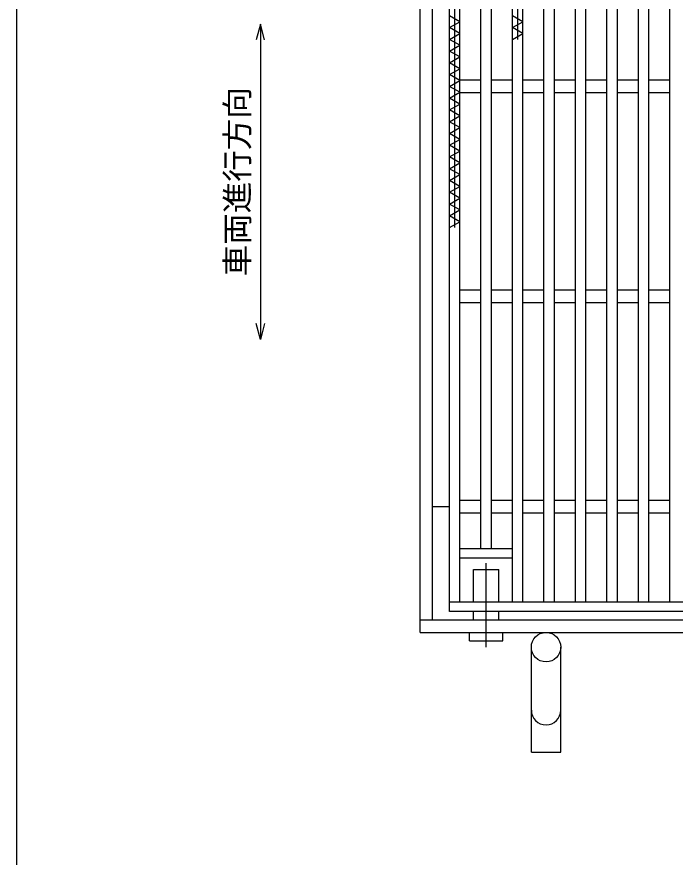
# Model space of a CAD drawing. Units: millimetres at full size, sheet at 1:5; details may follow other scales. Extents: x -910 to 868, y -641 to 524.
# Drawn here: x -862 to -548.5, y -213 to 187 of the extents above; entities that cross this region are included whole.
import ezdxf
from ezdxf.enums import TextEntityAlignment as Align

# ---------------------------------------------------------------- set-up
doc = ezdxf.new("R2010")
doc.units = ezdxf.units.MM
doc.header["$LTSCALE"] = 5
doc.linetypes.add('LONG_DASHED_DOTTED', pattern=[15.25, 12, -1.5, 0.25, -1.5])
for name, color, linetype, lineweight in [('0_2', 150, 'Continuous', 25), ('16', 3, 'Continuous', 25), ('19', 6, 'Continuous', 25), ('22', 4, 'Continuous', 25)]:
    doc.layers.add(name, color=color, linetype=linetype, lineweight=lineweight)
doc.styles.add('ベクトル', font='')
doc.styles.get('ベクトル').set_extended_font_data('ベクトル')

msp = doc.modelspace()

# ---------------------------------------------------------------- linework, layer by layer
at = {"layer": '0_2'}
msp.add_line((-862, -575.75), (-862, 524.25), dxfattribs=at)
at = {"layer": '16'}
for p, q in [((-656, -91.544), (-656, 299.456)), ((-653.5, 86.656), (-653.5, 299.456)), ((-651, -91.544), (-651, 299.456)), ((-626, -91.544), (-626, 299.456)), ((-623.5, 176.256), (-623.5, 299.456)), ((-621, -91.544), (-621, 299.456)), ((-611, -91.544), (-611, 299.456)), ((-606, -91.544), (-606, 299.456)), ((-596, -91.544), (-596, 299.456)), ((-591, -91.544), (-591, 299.456)), ((-581, -91.544), (-581, 299.456)), ((-576, -91.544), (-576, 299.456)), ((-566, -91.544), (-566, 299.456)), ((-561, -91.544), (-561, 299.456)), ((-551, -91.544), (-551, 299.456)), ((-641, -66.044), (-641, 273.956)), ((-636, -66.044), (-636, 273.956)), ((-651, 184.656), (-656, 187.456)), ((-656, 181.856), (-651, 184.656)), ((-621, 184.656), (-626, 187.456)), ((-626, 181.856), (-621, 184.656)), ((-651, 179.056), (-656, 181.856)), ((-621, 179.056), (-626, 181.856)), ((-656, 176.256), (-651, 179.056)), ((-651, 173.456), (-656, 176.256)), ((-626, 176.256), (-621, 179.056)), ((-656, 170.656), (-651, 173.456)), ((-651, 167.856), (-656, 170.656)), ((-656, 165.056), (-651, 167.856)), ((-651, 162.256), (-656, 165.056)), ((-656, 159.456), (-651, 162.256)), ((-651, 156.656), (-656, 159.456)), ((-656, 153.856), (-651, 156.656)), ((-651, 156.956), (-641, 156.956)), ((-636, 156.956), (-626, 156.956)), ((-621, 156.956), (-611, 156.956)), ((-606, 156.956), (-596, 156.956)), ((-591, 156.956), (-581, 156.956)), ((-576, 156.956), (-566, 156.956)), ((-561, 156.956), (-551, 156.956)), ((-651, 151.056), (-656, 153.856)), ((-656, 148.256), (-651, 151.056)), ((-651, 145.456), (-656, 148.256)), ((-651, 150.956), (-641, 150.956)), ((-636, 150.956), (-626, 150.956)), ((-621, 150.956), (-611, 150.956)), ((-606, 150.956), (-596, 150.956)), ((-591, 150.956), (-581, 150.956)), ((-576, 150.956), (-566, 150.956)), ((-561, 150.956), (-551, 150.956)), ((-656, 142.656), (-651, 145.456)), ((-651, 139.856), (-656, 142.656)), ((-656, 137.056), (-651, 139.856)), ((-651, 134.256), (-656, 137.056)), ((-656, 131.456), (-651, 134.256)), ((-651, 128.656), (-656, 131.456)), ((-656, 125.856), (-651, 128.656)), ((-651, 123.056), (-656, 125.856)), ((-656, 120.256), (-651, 123.056)), ((-651, 117.456), (-656, 120.256)), ((-656, 114.656), (-651, 117.456)), ((-651, 111.856), (-656, 114.656)), ((-656, 109.056), (-651, 111.856)), ((-651, 106.256), (-656, 109.056)), ((-656, 103.456), (-651, 106.256)), ((-651, 100.656), (-656, 103.456)), ((-656, 97.856), (-651, 100.656)), ((-651, 95.056), (-656, 97.856)), ((-656, 92.256), (-651, 95.056)), ((-651, 89.456), (-656, 92.256)), ((-656, 86.656), (-651, 89.456)), ((-651, 56.956), (-641, 56.956)), ((-636, 56.956), (-626, 56.956)), ((-621, 56.956), (-611, 56.956)), ((-606, 56.956), (-596, 56.956)), ((-591, 56.956), (-581, 56.956)), ((-576, 56.956), (-566, 56.956)), ((-561, 56.956), (-551, 56.956)), ((-651, 50.956), (-641, 50.956)), ((-636, 50.956), (-626, 50.956)), ((-621, 50.956), (-611, 50.956)), ((-606, 50.956), (-596, 50.956)), ((-591, 50.956), (-581, 50.956)), ((-576, 50.956), (-566, 50.956)), ((-561, 50.956), (-551, 50.956)), ((-651, -43.044), (-641, -43.044)), ((-636, -43.044), (-626, -43.044)), ((-621, -43.044), (-611, -43.044)), ((-606, -43.044), (-596, -43.044)), ((-591, -43.044), (-581, -43.044)), ((-576, -43.044), (-566, -43.044)), ((-561, -43.044), (-551, -43.044)), ((-651, -49.044), (-641, -49.044)), ((-636, -49.044), (-626, -49.044)), ((-621, -49.044), (-611, -49.044)), ((-606, -49.044), (-596, -49.044)), ((-591, -49.044), (-581, -49.044)), ((-576, -49.044), (-566, -49.044)), ((-561, -49.044), (-551, -49.044)), ((-651, -66.044), (-626, -66.044)), ((-651, -70.544), (-651, -66.044)), ((-641, -66.044), (-636, -66.044)), ((-626, -70.544), (-626, -66.044)), ((-651, -70.544), (-626, -70.544)), ((-656, -91.544), (-261, -91.544)), ((-656, -96.044), (-656, -91.544)), ((-656, -91.544), (-651, -91.544)), ((-626, -91.544), (-621, -91.544)), ((-611, -91.544), (-606, -91.544)), ((-596, -91.544), (-591, -91.544)), ((-581, -91.544), (-576, -91.544)), ((-566, -91.544), (-561, -91.544)), ((-551, -91.544), (-546, -91.544)), ((-261, -96.044), (-656, -96.044))]:
    msp.add_line(p, q, dxfattribs=at)
at = {"layer": '19'}
for p, q in [((-670, -106.044), (-670, 313.956)), ((-664, -100.044), (-664, 307.956)), ((-664, -46.044), (-656, -46.044)), ((-644.5, -91.544), (-644.5, -76.044)), ((-644.5, -76.044), (-632.5, -76.044)), ((-632.5, -91.544), (-632.5, -76.044)), ((-644.5, -100.044), (-644.5, -96.044)), ((-632.5, -100.044), (-632.5, -96.044)), ((-670, -100.044), (-247, -100.044)), ((-670, -106.044), (-247, -106.044)), ((-646.5, -110.044), (-646.5, -106.044)), ((-630.5, -110.044), (-630.5, -106.044)), ((-646.5, -110.044), (-630.5, -110.044)), ((-617, -163.044), (-617, -113.044)), ((-603, -163.044), (-603, -113.044)), ((-617, -163.044), (-603, -163.044))]:
    msp.add_line(p, q, dxfattribs=at)
at = {"layer": '19', "linetype": 'LONG_DASHED_DOTTED'}
msp.add_line((-638.5, -113.044), (-638.5, -73.044), dxfattribs=at)
at = {"layer": '19'}
msp.add_circle((-610, -113.044), 7, dxfattribs=at)
msp.add_arc((-610, -143.044), 7, 180, 0, dxfattribs=at)
at = {"layer": '22'}
for p, q in [((-746, 183.456), (-748, 175.956)), ((-744, 175.956), (-746, 183.456)), ((-746, 183.456), (-746, 33.456)), ((-746, 33.456), (-748, 40.956)), ((-744, 40.956), (-746, 33.456))]:
    msp.add_line(p, q, dxfattribs=at)

# ---------------------------------------------------------------- texts
at = {"layer": '22', "color": 2, "style": 'ベクトル'}
msp.add_text('車両進行方向', height=11, rotation=90, dxfattribs=at).set_placement((-757, 63.456), align=Align.MIDDLE_LEFT)

doc.saveas('drawing.dxf')
